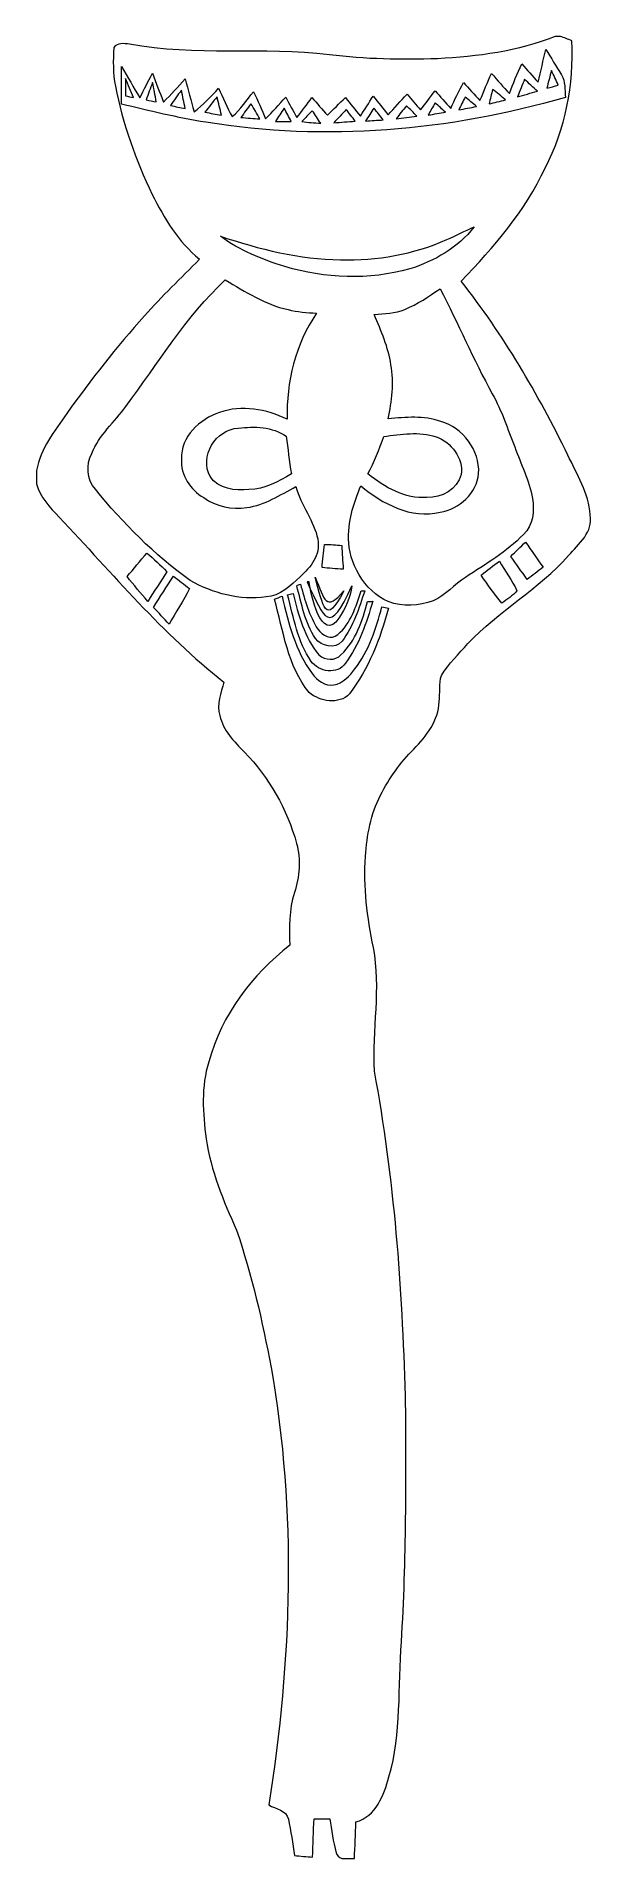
# Model space of a CAD drawing. Header units: centimetres. Extents: x -3.01 to 0.03, y -2.48 to 7.47.
import ezdxf

# ---------------------------------------------------------------- set-up
doc = ezdxf.new("R2010")
doc.units = ezdxf.units.CM
doc.header["$MEASUREMENT"] = 0
doc.layers.add('Layer 1', color=7, linetype='Continuous')

msp = doc.modelspace()

# ---------------------------------------------------------------- linework, layer by layer
at = {"layer": 'Layer 1', "color": 240, "lineweight": 9}
for points, knots in [([(-0.17909, 7.46919), (-0.17909, 7.46919), (-0.15108, 7.46919), (-0.15108, 7.46919), (-0.15108, 7.46919), (-0.12997, 7.4623), (-0.10937, 7.45388), (-0.08855, 7.44612), (-0.08855, 7.44612), (-0.07549, 7.20665), (-0.12424, 6.96443), (-0.23371, 6.75085), (-0.23371, 6.75085), (-0.34463, 6.51719), (-0.51308, 6.31711), (-0.69343, 6.13408), (-0.69343, 6.13408), (-0.46259, 5.84158), (-0.27441, 5.51803), (-0.11045, 5.1841), (-0.11045, 5.1841), (-0.06069, 5.07935), (0.00489, 4.97612), (0.01171, 4.85707), (0.01171, 4.85707), (0.03014, 4.76414), (-0.05249, 4.69857), (-0.10617, 4.63545), (-0.10617, 4.63545), (-0.26867, 4.45184), (-0.48928, 4.33424), (-0.65563, 4.15491), (-0.65563, 4.15491), (-0.70641, 4.09927), (-0.76009, 4.04494), (-0.80079, 3.98117), (-0.80079, 3.98117), (-0.81595, 3.93547), (-0.80659, 3.88563), (-0.81261, 3.83833), (-0.81261, 3.83833), (-0.81748, 3.73662), (-0.88146, 3.64935), (-0.95096, 3.57963), (-0.95096, 3.57963), (-1.02488, 3.506), (-1.08684, 3.4204), (-1.13334, 3.32689), (-1.13334, 3.32689), (-1.18825, 3.22489), (-1.20639, 3.10795), (-1.21575, 2.99391), (-1.21575, 2.99391), (-1.22822, 2.82706), (-1.20472, 2.66005), (-1.17222, 2.49676), (-1.17222, 2.49676), (-1.12855, 2.27347), (-1.1794, 2.04633), (-1.16649, 1.82151), (-1.16649, 1.82151), (-1.0568, 1.23695), (-1.01494, 0.64179), (-0.99644, 0.04794), (-0.99644, 0.04794), (-0.99369, -0.39908), (-0.99093, -0.84654), (-1.01951, -1.29298), (-1.01951, -1.29298), (-1.03889, -1.5392), (-1.01683, -1.79158), (-1.08734, -2.03134), (-1.08734, -2.03134), (-1.11411, -2.12964), (-1.15887, -2.24687), (-1.2674, -2.27705), (-1.2674, -2.27705), (-1.27052, -2.34343), (-1.2724, -2.41009), (-1.27596, -2.47669), (-1.27596, -2.47669), (-1.27596, -2.47669), (-1.34502, -2.47669), (-1.34502, -2.47669), (-1.34502, -2.47669), (-1.3575, -2.46864), (-1.37237, -2.46044), (-1.37578, -2.44477), (-1.37578, -2.44477), (-1.39276, -2.38405), (-1.4003, -2.32137), (-1.41089, -2.25956), (-1.41089, -2.25956), (-1.43933, -2.25913), (-1.4677, -2.25899), (-1.49606, -2.25913), (-1.49606, -2.25913), (-1.49954, -2.32899), (-1.50259, -2.39892), (-1.5044, -2.46907), (-1.5044, -2.46907), (-1.53748, -2.46617), (-1.57063, -2.46305), (-1.60364, -2.46073), (-1.60364, -2.46073), (-1.61315, -2.39399), (-1.62185, -2.32695), (-1.63673, -2.26123), (-1.63673, -2.26123), (-1.64608, -2.21161), (-1.70651, -2.20697), (-1.74322, -2.18419), (-1.74322, -2.18419), (-1.61859, -1.39534), (-1.59008, -0.58502), (-1.73139, 0.20355), (-1.73139, 0.20355), (-1.7779, 0.45695), (-1.83695, 0.70875), (-1.91929, 0.95301), (-1.91929, 0.95301), (-1.99075, 1.11333), (-2.06053, 1.27736), (-2.08534, 1.45247), (-2.08534, 1.45247), (-2.10442, 1.59169), (-2.11305, 1.73685), (-2.07163, 1.87302), (-2.07163, 1.87302), (-2.00046, 2.12714), (-1.83571, 2.34804), (-1.62831, 2.50844), (-1.62831, 2.50844), (-1.63237, 2.60485), (-1.63303, 2.70293), (-1.60357, 2.796), (-1.60357, 2.796), (-1.57485, 2.8824), (-1.56766, 2.97628), (-1.59167, 3.06479), (-1.59167, 3.06479), (-1.64354, 3.25094), (-1.74206, 3.42439), (-1.87642, 3.56331), (-1.87642, 3.56331), (-1.93343, 3.61968), (-1.99234, 3.68141), (-2.01142, 3.76194), (-2.01142, 3.76194), (-2.03093, 3.82418), (-2.00438, 3.88555), (-1.9885, 3.94497), (-1.9885, 3.94497), (-2.32365, 4.20729), (-2.59598, 4.53708), (-2.88776, 4.84438), (-2.88776, 4.84438), (-2.93876, 4.8977), (-2.99157, 4.95465), (-3.01239, 5.02726), (-3.01239, 5.02726), (-3.01239, 5.02726), (-3.01239, 5.10061), (-3.01239, 5.10061), (-3.01239, 5.10061), (-2.98903, 5.21834), (-2.91445, 5.31469), (-2.84721, 5.41051), (-2.84721, 5.41051), (-2.71481, 5.59522), (-2.57487, 5.77484), (-2.42231, 5.94336), (-2.42231, 5.94336), (-2.32793, 6.05225), (-2.2218, 6.14996), (-2.12161, 6.25334), (-2.12161, 6.25334), (-2.23718, 6.34649), (-2.31443, 6.47583), (-2.38031, 6.60664), (-2.38031, 6.60664), (-2.47004, 6.79474), (-2.54121, 6.99257), (-2.58104, 7.19744), (-2.58104, 7.19744), (-2.59453, 7.26686), (-2.5949, 7.33824), (-2.58945, 7.40855), (-2.58945, 7.40855), (-2.57074, 7.43575), (-2.53323, 7.43082), (-2.50494, 7.42712), (-2.50494, 7.42712), (-2.14432, 7.35907), (-1.77579, 7.41195), (-1.41285, 7.36959), (-1.41285, 7.36959), (-1.21713, 7.3434), (-1.01908, 7.3418), (-0.82197, 7.34775), (-0.82197, 7.34775), (-0.60376, 7.35848), (-0.3833, 7.38787), (-0.17909, 7.46919)], [0, 0, 0, 0, 0.0192308, 0.0192308, 0.0192308, 0.0192308, 0.0384615, 0.0384615, 0.0384615, 0.0384615, 0.0576923, 0.0576923, 0.0576923, 0.0576923, 0.0769231, 0.0769231, 0.0769231, 0.0769231, 0.0961538, 0.0961538, 0.0961538, 0.0961538, 0.1153846, 0.1153846, 0.1153846, 0.1153846, 0.1346154, 0.1346154, 0.1346154, 0.1346154, 0.1538462, 0.1538462, 0.1538462, 0.1538462, 0.1730769, 0.1730769, 0.1730769, 0.1730769, 0.1923077, 0.1923077, 0.1923077, 0.1923077, 0.2115385, 0.2115385, 0.2115385, 0.2115385, 0.2307692, 0.2307692, 0.2307692, 0.2307692, 0.25, 0.25, 0.25, 0.25, 0.2692308, 0.2692308, 0.2692308, 0.2692308, 0.2884615, 0.2884615, 0.2884615, 0.2884615, 0.3076923, 0.3076923, 0.3076923, 0.3076923, 0.3269231, 0.3269231, 0.3269231, 0.3269231, 0.3461538, 0.3461538, 0.3461538, 0.3461538, 0.3653846, 0.3653846, 0.3653846, 0.3653846, 0.3846154, 0.3846154, 0.3846154, 0.3846154, 0.4038462, 0.4038462, 0.4038462, 0.4038462, 0.4230769, 0.4230769, 0.4230769, 0.4230769, 0.4423077, 0.4423077, 0.4423077, 0.4423077, 0.4615385, 0.4615385, 0.4615385, 0.4615385, 0.4807692, 0.4807692, 0.4807692, 0.4807692, 0.5, 0.5, 0.5, 0.5, 0.5192308, 0.5192308, 0.5192308, 0.5192308, 0.5384615, 0.5384615, 0.5384615, 0.5384615, 0.5576923, 0.5576923, 0.5576923, 0.5576923, 0.5769231, 0.5769231, 0.5769231, 0.5769231, 0.5961538, 0.5961538, 0.5961538, 0.5961538, 0.6153846, 0.6153846, 0.6153846, 0.6153846, 0.6346154, 0.6346154, 0.6346154, 0.6346154, 0.6538462, 0.6538462, 0.6538462, 0.6538462, 0.6730769, 0.6730769, 0.6730769, 0.6730769, 0.6923077, 0.6923077, 0.6923077, 0.6923077, 0.7115385, 0.7115385, 0.7115385, 0.7115385, 0.7307692, 0.7307692, 0.7307692, 0.7307692, 0.75, 0.75, 0.75, 0.75, 0.7692308, 0.7692308, 0.7692308, 0.7692308, 0.7884615, 0.7884615, 0.7884615, 0.7884615, 0.8076923, 0.8076923, 0.8076923, 0.8076923, 0.8269231, 0.8269231, 0.8269231, 0.8269231, 0.8461538, 0.8461538, 0.8461538, 0.8461538, 0.8653846, 0.8653846, 0.8653846, 0.8653846, 0.8846154, 0.8846154, 0.8846154, 0.8846154, 0.9038462, 0.9038462, 0.9038462, 0.9038462, 0.9230769, 0.9230769, 0.9230769, 0.9230769, 0.9423077, 0.9423077, 0.9423077, 0.9423077, 0.9615385, 0.9615385, 0.9615385, 0.9615385, 1, 1, 1, 1]), ([(-0.22522, 7.18627), (-0.21673, 7.21862), (-0.20875, 7.25112), (-0.20019, 7.2834), (-0.20019, 7.2834), (-0.18743, 7.25685), (-0.17487, 7.23001), (-0.16247, 7.20324), (-0.16247, 7.20324), (-0.18351, 7.19802), (-0.2044, 7.19221), (-0.22522, 7.18627)], [0, 0, 0, 0, 0.25, 0.25, 0.25, 0.25, 0.5, 0.5, 0.5, 0.5, 1, 1, 1, 1]), ([(-2.52511, 7.23901), (-2.51045, 7.20484), (-2.4966, 7.17023), (-2.48296, 7.13556), (-2.48296, 7.13556), (-2.49732, 7.13875), (-2.51169, 7.1418), (-2.52605, 7.14477), (-2.52605, 7.14477), (-2.52576, 7.17618), (-2.52554, 7.20759), (-2.52511, 7.23901)], [0, 0, 0, 0, 0.25, 0.25, 0.25, 0.25, 0.5, 0.5, 0.5, 0.5, 1, 1, 1, 1]), ([(-2.41302, 7.12228), (-2.40207, 7.15435), (-2.39017, 7.18612), (-2.37799, 7.21775), (-2.37799, 7.21775), (-2.37095, 7.18271), (-2.36377, 7.14767), (-2.35796, 7.11234), (-2.35796, 7.11234), (-2.37639, 7.11554), (-2.39467, 7.11895), (-2.41302, 7.12228)], [0, 0, 0, 0, 0.25, 0.25, 0.25, 0.25, 0.5, 0.5, 0.5, 0.5, 1, 1, 1, 1]), ([(-2.28012, 7.09225), (-2.26039, 7.12032), (-2.24153, 7.14905), (-2.22042, 7.17611), (-2.22042, 7.17611), (-2.21367, 7.14259), (-2.20685, 7.10915), (-2.20003, 7.07571), (-2.20003, 7.07571), (-2.22688, 7.08071), (-2.2535, 7.08652), (-2.28012, 7.09225)], [0, 0, 0, 0, 0.25, 0.25, 0.25, 0.25, 0.5, 0.5, 0.5, 0.5, 1, 1, 1, 1]), ([(-0.52106, 7.18039), (-0.49755, 7.16131), (-0.47405, 7.14209), (-0.45055, 7.12286), (-0.45055, 7.12286), (-0.48073, 7.11554), (-0.51068, 7.10828), (-0.54065, 7.10066), (-0.54065, 7.10066), (-0.53455, 7.12736), (-0.52752, 7.15384), (-0.52106, 7.18039)], [0, 0, 0, 0, 0.25, 0.25, 0.25, 0.25, 0.5, 0.5, 0.5, 0.5, 1, 1, 1, 1]), ([(-0.34688, 7.23589), (-0.32374, 7.21391), (-0.30052, 7.19185), (-0.27658, 7.1706), (-0.27658, 7.1706), (-0.31286, 7.16001), (-0.34898, 7.14905), (-0.38569, 7.1402), (-0.38569, 7.1402), (-0.37205, 7.17183), (-0.35878, 7.2036), (-0.34688, 7.23589)], [0, 0, 0, 0, 0.25, 0.25, 0.25, 0.25, 0.5, 0.5, 0.5, 0.5, 1, 1, 1, 1]), ([(-2.09201, 7.05561), (-2.07032, 7.08369), (-2.04921, 7.11227), (-2.02585, 7.13904), (-2.02585, 7.13904), (-2.01722, 7.10611), (-2.00989, 7.07288), (-2.00235, 7.03973), (-2.00235, 7.03973), (-2.03238, 7.04437), (-2.06227, 7.04981), (-2.09201, 7.05561)], [0, 0, 0, 0, 0.25, 0.25, 0.25, 0.25, 0.5, 0.5, 0.5, 0.5, 1, 1, 1, 1]), ([(-1.84108, 7.10182), (-1.82389, 7.07469), (-1.80757, 7.04705), (-1.79241, 7.01883), (-1.79241, 7.01883), (-1.82686, 7.0213), (-1.86125, 7.02384), (-1.89564, 7.0271), (-1.89564, 7.0271), (-1.87757, 7.05206), (-1.85966, 7.07716), (-1.84108, 7.10182)], [0, 0, 0, 0, 0.25, 0.25, 0.25, 0.25, 0.5, 0.5, 0.5, 0.5, 1, 1, 1, 1]), ([(-1.70753, 7.00534), (-1.69164, 7.02971), (-1.67597, 7.05424), (-1.65979, 7.07839), (-1.65979, 7.07839), (-1.64688, 7.05366), (-1.63397, 7.02885), (-1.62047, 7.00447), (-1.62047, 7.00447), (-1.64949, 7.00476), (-1.67851, 7.00498), (-1.70753, 7.00534)], [0, 0, 0, 0, 0.25, 0.25, 0.25, 0.25, 0.5, 0.5, 0.5, 0.5, 1, 1, 1, 1]), ([(-1.56338, 7.00403), (-1.54452, 7.0242), (-1.52544, 7.0443), (-1.50593, 7.06388), (-1.50593, 7.06388), (-1.49062, 7.04096), (-1.47524, 7.01825), (-1.45993, 6.99533), (-1.45993, 6.99533), (-1.49446, 6.99801), (-1.52907, 6.99968), (-1.56338, 7.00403)], [0, 0, 0, 0, 0.25, 0.25, 0.25, 0.25, 0.5, 0.5, 0.5, 0.5, 1, 1, 1, 1]), ([(-1.3205, 7.07027), (-1.30418, 7.04879), (-1.28757, 7.02761), (-1.27095, 7.00636), (-1.27095, 7.00636), (-1.3102, 7.00403), (-1.34938, 7.00048), (-1.38862, 6.99772), (-1.38862, 6.99772), (-1.36599, 7.02195), (-1.34321, 7.04604), (-1.3205, 7.07027)], [0, 0, 0, 0, 0.25, 0.25, 0.25, 0.25, 0.5, 0.5, 0.5, 0.5, 1, 1, 1, 1]), ([(-1.1691, 7.07839), (-1.15242, 7.0567), (-1.13551, 7.03523), (-1.11854, 7.01368), (-1.11854, 7.01368), (-1.15082, 7.01172), (-1.18288, 7.00926), (-1.2151, 7.00672), (-1.2151, 7.00672), (-1.19993, 7.03073), (-1.18477, 7.05474), (-1.1691, 7.07839)], [0, 0, 0, 0, 0.25, 0.25, 0.25, 0.25, 0.5, 0.5, 0.5, 0.5, 1, 1, 1, 1]), ([(-0.99144, 7.09065), (-0.97243, 7.07194), (-0.95335, 7.05315), (-0.93507, 7.03363), (-0.93507, 7.03363), (-0.9728, 7.02856), (-1.01045, 7.02398), (-1.04817, 7.01999), (-1.04817, 7.01999), (-1.02953, 7.04372), (-1.01016, 7.06693), (-0.99144, 7.09065)], [0, 0, 0, 0, 0.25, 0.25, 0.25, 0.25, 0.5, 0.5, 0.5, 0.5, 1, 1, 1, 1]), ([(-0.83532, 7.10661), (-0.81624, 7.08964), (-0.79716, 7.07259), (-0.77772, 7.05583), (-0.77772, 7.05583), (-0.8095, 7.05054), (-0.84113, 7.04509), (-0.8729, 7.04031), (-0.8729, 7.04031), (-0.86057, 7.06251), (-0.84787, 7.08456), (-0.83532, 7.10661)], [0, 0, 0, 0, 0.25, 0.25, 0.25, 0.25, 0.5, 0.5, 0.5, 0.5, 1, 1, 1, 1]), ([(-0.70576, 7.06853), (-0.69437, 7.09181), (-0.68291, 7.11517), (-0.67108, 7.13824), (-0.67108, 7.13824), (-0.65041, 7.12119), (-0.62951, 7.10429), (-0.60927, 7.08666), (-0.60927, 7.08666), (-0.64134, 7.08021), (-0.67355, 7.07418), (-0.70576, 7.06853)], [0, 0, 0, 0, 0.25, 0.25, 0.25, 0.25, 0.5, 0.5, 0.5, 0.5, 1, 1, 1, 1]), ([(-0.62247, 6.42948), (-0.62247, 6.42948), (-0.62247, 6.42948), (-0.62247, 6.42948), (-0.62247, 6.42948), (-0.67275, 6.40786), (-0.72099, 6.38182), (-0.77119, 6.36013), (-0.77119, 6.36013), (-0.95306, 6.28018), (-1.15285, 6.24457), (-1.35119, 6.25008), (-1.35119, 6.25008), (-1.57586, 6.25117), (-1.79487, 6.30884), (-2.00699, 6.37819), (-2.00699, 6.37819), (-1.90238, 6.30086), (-1.77971, 6.25182), (-1.65631, 6.21323), (-1.65631, 6.21323), (-1.43563, 6.1467), (-1.19645, 6.13814), (-0.97374, 6.20031), (-0.97374, 6.20031), (-0.83902, 6.24304), (-0.70975, 6.31566), (-0.62247, 6.42948)], [0, 0, 0, 0, 0.125, 0.125, 0.125, 0.125, 0.25, 0.25, 0.25, 0.25, 0.375, 0.375, 0.375, 0.375, 0.5, 0.5, 0.5, 0.5, 0.625, 0.625, 0.625, 0.625, 0.75, 0.75, 0.75, 0.75, 1, 1, 1, 1]), ([(-1.9808, 6.14039), (-1.9808, 6.14039), (-1.9808, 6.14039), (-1.9808, 6.14039), (-1.9808, 6.14039), (-2.19656, 5.9393), (-2.3481, 5.68408), (-2.52358, 5.44998), (-2.52358, 5.44998), (-2.58626, 5.36474), (-2.67005, 5.29314), (-2.71002, 5.19281), (-2.71002, 5.19281), (-2.74194, 5.13158), (-2.73919, 5.0499), (-2.69066, 4.99788), (-2.69066, 4.99788), (-2.53998, 4.81137), (-2.3679, 4.64038), (-2.17341, 4.49957), (-2.17341, 4.49957), (-2.04914, 4.43), (-1.90108, 4.38858), (-1.75845, 4.40969), (-1.75845, 4.40969), (-1.68076, 4.41346), (-1.62613, 4.472), (-1.5718, 4.51981), (-1.5718, 4.51981), (-1.51681, 4.57313), (-1.45914, 4.63313), (-1.47633, 4.72606), (-1.47633, 4.72606), (-1.49352, 4.81899), (-1.56911, 4.91126), (-1.59516, 5.01253), (-1.59516, 5.01253), (-1.68047, 4.96632), (-1.7652, 4.9117), (-1.86307, 4.89726), (-1.86307, 4.89726), (-1.94475, 4.88587), (-2.03057, 4.90422), (-2.09855, 4.95167), (-2.09855, 4.95167), (-2.17203, 4.99396), (-2.22564, 5.07565), (-2.22063, 5.16212), (-2.22063, 5.16212), (-2.22412, 5.28458), (-2.12082, 5.38012), (-2.01207, 5.41698), (-2.01207, 5.41698), (-1.89085, 5.45999), (-1.7562, 5.43445), (-1.64304, 5.37976), (-1.64304, 5.37976), (-1.64862, 5.58332), (-1.59827, 5.78942), (-1.48279, 5.9586), (-1.48279, 5.9586), (-1.53495, 5.962), (-1.58732, 5.96548), (-1.63817, 5.97825), (-1.63817, 5.97825), (-1.76339, 6.00502), (-1.87213, 6.07604), (-1.9808, 6.14039)], [0, 0, 0, 0, 0.0555556, 0.0555556, 0.0555556, 0.0555556, 0.1111111, 0.1111111, 0.1111111, 0.1111111, 0.1666667, 0.1666667, 0.1666667, 0.1666667, 0.2222222, 0.2222222, 0.2222222, 0.2222222, 0.2777778, 0.2777778, 0.2777778, 0.2777778, 0.3333333, 0.3333333, 0.3333333, 0.3333333, 0.3888889, 0.3888889, 0.3888889, 0.3888889, 0.4444444, 0.4444444, 0.4444444, 0.4444444, 0.5, 0.5, 0.5, 0.5, 0.5555556, 0.5555556, 0.5555556, 0.5555556, 0.6111111, 0.6111111, 0.6111111, 0.6111111, 0.6666667, 0.6666667, 0.6666667, 0.6666667, 0.7222222, 0.7222222, 0.7222222, 0.7222222, 0.7777778, 0.7777778, 0.7777778, 0.7777778, 0.8333333, 0.8333333, 0.8333333, 0.8333333, 0.8888889, 0.8888889, 0.8888889, 0.8888889, 1, 1, 1, 1]), ([(-1.00051, 5.97949), (-1.00051, 5.97949), (-1.00051, 5.97949), (-1.00051, 5.97949), (-1.00051, 5.97949), (-1.05368, 5.95801), (-1.11208, 5.95685), (-1.16823, 5.95054), (-1.16823, 5.95054), (-1.12935, 5.8624), (-1.0909, 5.77252), (-1.07631, 5.67654), (-1.07631, 5.67654), (-1.05753, 5.57868), (-1.07334, 5.47827), (-1.0909, 5.38143), (-1.0909, 5.38143), (-0.99572, 5.39108), (-0.89706, 5.39985), (-0.80478, 5.368), (-0.80478, 5.368), (-0.68349, 5.33304), (-0.58954, 5.21095), (-0.59767, 5.08349), (-0.59767, 5.08349), (-0.60579, 4.97401), (-0.70373, 4.8916), (-0.80696, 4.87231), (-0.80696, 4.87231), (-0.96714, 4.83415), (-1.1218, 4.91743), (-1.24128, 5.01667), (-1.24128, 5.01667), (-1.27669, 4.92389), (-1.30745, 4.85007), (-1.3081, 4.72693), (-1.3081, 4.72693), (-1.30875, 4.60379), (-1.22358, 4.43972), (-1.09083, 4.38495), (-1.09083, 4.38495), (-1.01284, 4.35259), (-0.92361, 4.36036), (-0.8457, 4.38887), (-0.8457, 4.38887), (-0.77779, 4.41796), (-0.73064, 4.47745), (-0.66905, 4.51633), (-0.66905, 4.51633), (-0.55973, 4.58895), (-0.44445, 4.65634), (-0.35239, 4.75116), (-0.35239, 4.75116), (-0.299, 4.80056), (-0.29254, 4.87942), (-0.30364, 4.9471), (-0.30364, 4.9471), (-0.32069, 5.04562), (-0.36669, 5.13499), (-0.4002, 5.22828), (-0.4002, 5.22828), (-0.43923, 5.32571), (-0.47108, 5.4267), (-0.52295, 5.51839), (-0.52295, 5.51839), (-0.62632, 5.70519), (-0.70924, 5.90237), (-0.80768, 6.09178), (-0.80768, 6.09178), (-0.8692, 6.05), (-0.93123, 6.00756), (-1.00051, 5.97949)], [0, 0, 0, 0, 0.0526316, 0.0526316, 0.0526316, 0.0526316, 0.1052632, 0.1052632, 0.1052632, 0.1052632, 0.1578947, 0.1578947, 0.1578947, 0.1578947, 0.2105263, 0.2105263, 0.2105263, 0.2105263, 0.2631579, 0.2631579, 0.2631579, 0.2631579, 0.3157895, 0.3157895, 0.3157895, 0.3157895, 0.3684211, 0.3684211, 0.3684211, 0.3684211, 0.4210526, 0.4210526, 0.4210526, 0.4210526, 0.4736842, 0.4736842, 0.4736842, 0.4736842, 0.5263158, 0.5263158, 0.5263158, 0.5263158, 0.5789474, 0.5789474, 0.5789474, 0.5789474, 0.6315789, 0.6315789, 0.6315789, 0.6315789, 0.6842105, 0.6842105, 0.6842105, 0.6842105, 0.7368421, 0.7368421, 0.7368421, 0.7368421, 0.7894737, 0.7894737, 0.7894737, 0.7894737, 0.8421053, 0.8421053, 0.8421053, 0.8421053, 0.8947368, 0.8947368, 0.8947368, 0.8947368, 1, 1, 1, 1]), ([(-1.91, 5.33094), (-1.91, 5.33094), (-1.91, 5.33094), (-1.91, 5.33094), (-1.91, 5.33094), (-2.03151, 5.32571), (-2.12524, 5.17569), (-2.06322, 5.06666), (-2.06322, 5.06666), (-2.02012, 4.99745), (-1.92538, 4.98889), (-1.85182, 4.99607), (-1.85182, 4.99607), (-1.76636, 4.99716), (-1.68975, 5.03821), (-1.61924, 5.08232), (-1.61924, 5.08232), (-1.63578, 5.1495), (-1.63527, 5.22045), (-1.64862, 5.28697), (-1.64862, 5.28697), (-1.72392, 5.33971), (-1.822, 5.34182), (-1.91, 5.33094)], [0, 0, 0, 0, 0.1428571, 0.1428571, 0.1428571, 0.1428571, 0.2857143, 0.2857143, 0.2857143, 0.2857143, 0.4285714, 0.4285714, 0.4285714, 0.4285714, 0.5714286, 0.5714286, 0.5714286, 0.5714286, 0.7142857, 0.7142857, 0.7142857, 0.7142857, 1, 1, 1, 1]), ([(-1.11607, 5.28552), (-1.11607, 5.28552), (-1.11607, 5.28552), (-1.11607, 5.28552), (-1.11607, 5.28552), (-1.13885, 5.21501), (-1.16918, 5.1474), (-1.20175, 5.08102), (-1.20175, 5.08102), (-1.11041, 5.00789), (-1.00131, 4.94434), (-0.87979, 4.9524), (-0.87979, 4.9524), (-0.79999, 4.94993), (-0.71287, 4.9952), (-0.69328, 5.07754), (-0.69328, 5.07754), (-0.67899, 5.16866), (-0.74747, 5.25382), (-0.82974, 5.28429), (-0.82974, 5.28429), (-0.92245, 5.3136), (-1.02184, 5.29894), (-1.11607, 5.28552)], [0, 0, 0, 0, 0.1428571, 0.1428571, 0.1428571, 0.1428571, 0.2857143, 0.2857143, 0.2857143, 0.2857143, 0.4285714, 0.4285714, 0.4285714, 0.4285714, 0.5714286, 0.5714286, 0.5714286, 0.5714286, 0.7142857, 0.7142857, 0.7142857, 0.7142857, 1, 1, 1, 1]), ([(-1.43834, 4.69689), (-1.43834, 4.69689), (-1.43834, 4.69689), (-1.43834, 4.69689), (-1.43834, 4.69689), (-1.44349, 4.65449), (-1.44883, 4.61209), (-1.45277, 4.56955), (-1.45277, 4.56955), (-1.41418, 4.56651), (-1.37566, 4.56256), (-1.33688, 4.56116), (-1.33688, 4.56116), (-1.33955, 4.60426), (-1.34298, 4.64718), (-1.34495, 4.69021), (-1.34495, 4.69021), (-1.37591, 4.69429), (-1.40725, 4.69524), (-1.43834, 4.69689)], [0, 0, 0, 0, 0.1666667, 0.1666667, 0.1666667, 0.1666667, 0.3333333, 0.3333333, 0.3333333, 0.3333333, 0.5, 0.5, 0.5, 0.5, 0.6666667, 0.6666667, 0.6666667, 0.6666667, 1, 1, 1, 1]), ([(-0.42203, 4.63117), (-0.42203, 4.63117), (-0.42203, 4.63117), (-0.42203, 4.63117), (-0.42203, 4.63117), (-0.39229, 4.58938), (-0.36284, 4.54738), (-0.33281, 4.50581), (-0.33281, 4.50581), (-0.30263, 4.52648), (-0.27433, 4.54956), (-0.2459, 4.57241), (-0.2459, 4.57241), (-0.27818, 4.6176), (-0.3093, 4.6636), (-0.34151, 4.70879), (-0.34151, 4.70879), (-0.3685, 4.68311), (-0.3952, 4.65707), (-0.42203, 4.63117)], [0, 0, 0, 0, 0.1666667, 0.1666667, 0.1666667, 0.1666667, 0.3333333, 0.3333333, 0.3333333, 0.3333333, 0.5, 0.5, 0.5, 0.5, 0.6666667, 0.6666667, 0.6666667, 0.6666667, 1, 1, 1, 1]), ([(-2.51763, 4.52112), (-2.51763, 4.52112), (-2.51763, 4.52112), (-2.51763, 4.52112), (-2.51763, 4.52112), (-2.481, 4.47505), (-2.44219, 4.4308), (-2.40439, 4.38568), (-2.40439, 4.38568), (-2.3695, 4.43958), (-2.33468, 4.49348), (-2.29949, 4.54716), (-2.29949, 4.54716), (-2.33431, 4.58315), (-2.3716, 4.61658), (-2.40933, 4.64945), (-2.40933, 4.64945), (-2.44495, 4.60629), (-2.48122, 4.56363), (-2.51763, 4.52112)], [0, 0, 0, 0, 0.1666667, 0.1666667, 0.1666667, 0.1666667, 0.3333333, 0.3333333, 0.3333333, 0.3333333, 0.5, 0.5, 0.5, 0.5, 0.6666667, 0.6666667, 0.6666667, 0.6666667, 1, 1, 1, 1]), ([(-0.58424, 4.52895), (-0.58424, 4.52895), (-0.58424, 4.52895), (-0.58424, 4.52895), (-0.58424, 4.52895), (-0.54921, 4.47571), (-0.51018, 4.42536), (-0.47064, 4.37538), (-0.47064, 4.37538), (-0.44286, 4.39729), (-0.4113, 4.41557), (-0.38852, 4.44292), (-0.38852, 4.44292), (-0.41434, 4.50022), (-0.45388, 4.55014), (-0.48319, 4.60563), (-0.48319, 4.60563), (-0.51721, 4.58054), (-0.55073, 4.55478), (-0.58424, 4.52895)], [0, 0, 0, 0, 0.1666667, 0.1666667, 0.1666667, 0.1666667, 0.3333333, 0.3333333, 0.3333333, 0.3333333, 0.5, 0.5, 0.5, 0.5, 0.6666667, 0.6666667, 0.6666667, 0.6666667, 1, 1, 1, 1]), ([(-2.26452, 4.52322), (-2.26452, 4.52322), (-2.26452, 4.52322), (-2.26452, 4.52322), (-2.26452, 4.52322), (-2.30123, 4.46664), (-2.33787, 4.40991), (-2.37291, 4.35231), (-2.37291, 4.35231), (-2.34432, 4.32249), (-2.31647, 4.29195), (-2.28839, 4.26148), (-2.28839, 4.26148), (-2.25009, 4.32547), (-2.20961, 4.38836), (-2.17668, 4.45539), (-2.17668, 4.45539), (-2.2062, 4.47766), (-2.23536, 4.50044), (-2.26452, 4.52322)], [0, 0, 0, 0, 0.1666667, 0.1666667, 0.1666667, 0.1666667, 0.3333333, 0.3333333, 0.3333333, 0.3333333, 0.5, 0.5, 0.5, 0.5, 0.6666667, 0.6666667, 0.6666667, 0.6666667, 1, 1, 1, 1]), ([(-1.59124, 4.47099), (-1.59124, 4.47099), (-1.59124, 4.47099), (-1.59124, 4.47099), (-1.59124, 4.47099), (-1.56316, 4.37313), (-1.54749, 4.26852), (-1.48866, 4.18306), (-1.48866, 4.18306), (-1.4571, 4.14055), (-1.3813, 4.12248), (-1.34343, 4.16746), (-1.34343, 4.16746), (-1.28307, 4.24958), (-1.2497, 4.34766), (-1.21966, 4.44393), (-1.21966, 4.44393), (-1.22467, 4.44364), (-1.23453, 4.44299), (-1.23947, 4.44269), (-1.23947, 4.44269), (-1.26697, 4.35746), (-1.29482, 4.26475), (-1.36628, 4.20533), (-1.36628, 4.20533), (-1.40175, 4.17189), (-1.45166, 4.19996), (-1.4751, 4.23312), (-1.4751, 4.23312), (-1.52319, 4.30805), (-1.54807, 4.3946), (-1.57027, 4.47998), (-1.57027, 4.47998), (-1.57731, 4.47701), (-1.58427, 4.47396), (-1.59124, 4.47099)], [0, 0, 0, 0, 0.1, 0.1, 0.1, 0.1, 0.2, 0.2, 0.2, 0.2, 0.3, 0.3, 0.3, 0.3, 0.4, 0.4, 0.4, 0.4, 0.5, 0.5, 0.5, 0.5, 0.6, 0.6, 0.6, 0.6, 0.7, 0.7, 0.7, 0.7, 0.8, 0.8, 0.8, 0.8, 1, 1, 1, 1]), ([(-1.53446, 4.49203), (-1.53446, 4.49203), (-1.52283, 4.49203), (-1.52283, 4.49203), (-1.52283, 4.49203), (-1.51723, 4.43035), (-1.45479, 4.15076), (-1.36091, 4.29412), (-1.36091, 4.29412), (-1.3258, 4.34701), (-1.29852, 4.4065), (-1.28909, 4.46976), (-1.28909, 4.46976), (-1.41624, 4.19501), (-1.43626, 4.28559), (-1.53446, 4.49203)], [0, 0, 0, 0, 0.2, 0.2, 0.2, 0.2, 0.4, 0.4, 0.4, 0.4, 0.6, 0.6, 0.6, 0.6, 1, 1, 1, 1]), ([(-1.49069, 4.51699), (-1.49069, 4.51699), (-1.49069, 4.51699), (-1.49069, 4.51699), (-1.49069, 4.51699), (-1.44474, 4.35976), (-1.43573, 4.24368), (-1.33399, 4.44285), (-1.33399, 4.44285), (-1.43279, 4.32605), (-1.43753, 4.39337), (-1.49069, 4.51699)], [0, 0, 0, 0, 0.25, 0.25, 0.25, 0.25, 0.5, 0.5, 0.5, 0.5, 1, 1, 1, 1]), ([(-1.71311, 4.39772), (-1.71311, 4.39772), (-1.71311, 4.39772), (-1.71311, 4.39772), (-1.71311, 4.39772), (-1.66291, 4.22398), (-1.64151, 4.03238), (-1.52312, 3.88751), (-1.52312, 3.88751), (-1.46261, 3.83905), (-1.36229, 3.81997), (-1.30265, 3.88026), (-1.30265, 3.88026), (-1.19899, 4.01831), (-1.1337, 4.1819), (-1.09003, 4.34795), (-1.09003, 4.34795), (-1.10192, 4.35035), (-1.11375, 4.35267), (-1.12557, 4.35507), (-1.12557, 4.35507), (-1.15909, 4.23696), (-1.19536, 4.11538), (-1.27291, 4.01759), (-1.27291, 4.01759), (-1.30208, 3.97986), (-1.33827, 3.93771), (-1.38826, 3.93009), (-1.38826, 3.93009), (-1.43744, 3.92089), (-1.47872, 3.95534), (-1.50665, 3.9914), (-1.50665, 3.9914), (-1.59806, 4.11472), (-1.63585, 4.267), (-1.67133, 4.41368), (-1.67133, 4.41368), (-1.68519, 4.40831), (-1.69919, 4.40294), (-1.71311, 4.39772)], [0, 0, 0, 0, 0.0909091, 0.0909091, 0.0909091, 0.0909091, 0.1818182, 0.1818182, 0.1818182, 0.1818182, 0.2727273, 0.2727273, 0.2727273, 0.2727273, 0.3636364, 0.3636364, 0.3636364, 0.3636364, 0.4545455, 0.4545455, 0.4545455, 0.4545455, 0.5454545, 0.5454545, 0.5454545, 0.5454545, 0.6363636, 0.6363636, 0.6363636, 0.6363636, 0.7272727, 0.7272727, 0.7272727, 0.7272727, 0.8181818, 0.8181818, 0.8181818, 0.8181818, 1, 1, 1, 1]), ([(-1.64101, 4.42042), (-1.64101, 4.42042), (-1.64101, 4.42042), (-1.64101, 4.42042), (-1.64101, 4.42042), (-1.60684, 4.29717), (-1.58674, 4.16507), (-1.51209, 4.05806), (-1.51209, 4.05806), (-1.47248, 3.99988), (-1.3662, 3.98378), (-1.32544, 4.04784), (-1.32544, 4.04784), (-1.25093, 4.14744), (-1.20987, 4.2675), (-1.17599, 4.3859), (-1.17599, 4.3859), (-1.18535, 4.38568), (-1.19463, 4.38546), (-1.20385, 4.38517), (-1.20385, 4.38517), (-1.23098, 4.27991), (-1.26841, 4.17073), (-1.34916, 4.0939), (-1.34916, 4.0939), (-1.37984, 4.05959), (-1.43781, 4.06278), (-1.46929, 4.09376), (-1.46929, 4.09376), (-1.55062, 4.18763), (-1.58116, 4.31161), (-1.61119, 4.42899), (-1.61119, 4.42899), (-1.62113, 4.42616), (-1.63107, 4.42326), (-1.64101, 4.42042)], [0, 0, 0, 0, 0.1, 0.1, 0.1, 0.1, 0.2, 0.2, 0.2, 0.2, 0.3, 0.3, 0.3, 0.3, 0.4, 0.4, 0.4, 0.4, 0.5, 0.5, 0.5, 0.5, 0.6, 0.6, 0.6, 0.6, 0.7, 0.7, 0.7, 0.7, 0.8, 0.8, 0.8, 0.8, 1, 1, 1, 1])]:
    msp.add_open_spline(points, degree=3, knots=knots, dxfattribs=at)
at = {"layer": 'Layer 1', "color": 114, "lineweight": 9}
msp.add_open_spline([(-0.27332, 7.21978), (-0.27332, 7.21978), (-0.27332, 7.21978), (-0.27332, 7.21978), (-0.27332, 7.21978), (-0.30321, 7.25272), (-0.33193, 7.28674), (-0.36182, 7.31967), (-0.36182, 7.31967), (-0.38816, 7.26701), (-0.40774, 7.21137), (-0.42987, 7.15689), (-0.42987, 7.15689), (-0.46215, 7.19395), (-0.49538, 7.23023), (-0.52752, 7.26737), (-0.52752, 7.26737), (-0.55015, 7.21855), (-0.56916, 7.1682), (-0.5907, 7.11902), (-0.5907, 7.11902), (-0.62081, 7.15195), (-0.6504, 7.18525), (-0.68081, 7.21782), (-0.68081, 7.21782), (-0.70605, 7.17176), (-0.72759, 7.1238), (-0.75001, 7.07636), (-0.75001, 7.07636), (-0.77823, 7.10836), (-0.80681, 7.13991), (-0.83503, 7.1719), (-0.83503, 7.1719), (-0.86202, 7.13766), (-0.88777, 7.10248), (-0.91439, 7.06802), (-0.91439, 7.06802), (-0.93885, 7.09667), (-0.96387, 7.12482), (-0.98861, 7.15326), (-0.98861, 7.15326), (-1.02365, 7.11648), (-1.05746, 7.07854), (-1.09155, 7.04096), (-1.09155, 7.04096), (-1.11839, 7.07556), (-1.14567, 7.10988), (-1.1736, 7.14347), (-1.1736, 7.14347), (-1.19682, 7.10676), (-1.22017, 7.07019), (-1.24353, 7.03356), (-1.24353, 7.03356), (-1.27088, 7.06737), (-1.29845, 7.10103), (-1.32486, 7.13556), (-1.32486, 7.13556), (-1.35786, 7.10342), (-1.39058, 7.07099), (-1.42359, 7.03886), (-1.42359, 7.03886), (-1.45123, 7.07157), (-1.47995, 7.10335), (-1.5081, 7.13556), (-1.5081, 7.13556), (-1.53443, 7.09842), (-1.56215, 7.06229), (-1.58943, 7.02587), (-1.58943, 7.02587), (-1.61039, 7.06265), (-1.63085, 7.09972), (-1.65094, 7.13701), (-1.65094, 7.13701), (-1.68816, 7.09835), (-1.72342, 7.05793), (-1.76071, 7.01934), (-1.76071, 7.01934), (-1.78102, 7.0694), (-1.80329, 7.11873), (-1.82664, 7.16748), (-1.82664, 7.16748), (-1.86625, 7.12294), (-1.89527, 7.06896), (-1.94294, 7.03196), (-1.94294, 7.03196), (-1.97348, 7.0805), (-1.99147, 7.1357), (-2.01787, 7.18649), (-2.01787, 7.18649), (-2.05908, 7.14042), (-2.10231, 7.0958), (-2.1515, 7.05822), (-2.1515, 7.05822), (-2.16768, 7.11815), (-2.18364, 7.17814), (-2.20069, 7.23784), (-2.20069, 7.23784), (-2.23834, 7.1941), (-2.27787, 7.1521), (-2.31828, 7.11097), (-2.31828, 7.11097), (-2.33845, 7.16341), (-2.36007, 7.21536), (-2.37937, 7.2681), (-2.37937, 7.2681), (-2.40243, 7.22341), (-2.42514, 7.17858), (-2.44806, 7.13382), (-2.44806, 7.13382), (-2.4818, 7.19025), (-2.51364, 7.24771), (-2.54694, 7.30444), (-2.54694, 7.30444), (-2.54817, 7.23632), (-2.54803, 7.16827), (-2.54789, 7.10023), (-2.54789, 7.10023), (-2.39554, 7.06178), (-2.24225, 7.02645), (-2.08716, 7.00084), (-2.08716, 7.00084), (-1.43324, 6.89406), (-0.75792, 6.95289), (-0.12301, 7.1365), (-0.12301, 7.1365), (-0.12816, 7.17771), (-0.12242, 7.22305), (-0.14557, 7.25946), (-0.14557, 7.25946), (-0.17285, 7.30633), (-0.20288, 7.3516), (-0.22986, 7.39861), (-0.22986, 7.39861), (-0.24467, 7.33912), (-0.25801, 7.2792), (-0.27332, 7.21978)], degree=3, knots=[0, 0, 0, 0, 0.0285714, 0.0285714, 0.0285714, 0.0285714, 0.0571429, 0.0571429, 0.0571429, 0.0571429, 0.0857143, 0.0857143, 0.0857143, 0.0857143, 0.1142857, 0.1142857, 0.1142857, 0.1142857, 0.1428571, 0.1428571, 0.1428571, 0.1428571, 0.1714286, 0.1714286, 0.1714286, 0.1714286, 0.2, 0.2, 0.2, 0.2, 0.2285714, 0.2285714, 0.2285714, 0.2285714, 0.2571429, 0.2571429, 0.2571429, 0.2571429, 0.2857143, 0.2857143, 0.2857143, 0.2857143, 0.3142857, 0.3142857, 0.3142857, 0.3142857, 0.3428571, 0.3428571, 0.3428571, 0.3428571, 0.3714286, 0.3714286, 0.3714286, 0.3714286, 0.4, 0.4, 0.4, 0.4, 0.4285714, 0.4285714, 0.4285714, 0.4285714, 0.4571429, 0.4571429, 0.4571429, 0.4571429, 0.4857143, 0.4857143, 0.4857143, 0.4857143, 0.5142857, 0.5142857, 0.5142857, 0.5142857, 0.5428571, 0.5428571, 0.5428571, 0.5428571, 0.5714286, 0.5714286, 0.5714286, 0.5714286, 0.6, 0.6, 0.6, 0.6, 0.6285714, 0.6285714, 0.6285714, 0.6285714, 0.6571429, 0.6571429, 0.6571429, 0.6571429, 0.6857143, 0.6857143, 0.6857143, 0.6857143, 0.7142857, 0.7142857, 0.7142857, 0.7142857, 0.7428571, 0.7428571, 0.7428571, 0.7428571, 0.7714286, 0.7714286, 0.7714286, 0.7714286, 0.8, 0.8, 0.8, 0.8, 0.8285714, 0.8285714, 0.8285714, 0.8285714, 0.8571429, 0.8571429, 0.8571429, 0.8571429, 0.8857143, 0.8857143, 0.8857143, 0.8857143, 0.9142857, 0.9142857, 0.9142857, 0.9142857, 0.9428571, 0.9428571, 0.9428571, 0.9428571, 1, 1, 1, 1], dxfattribs=at)

doc.saveas('drawing.dxf')
